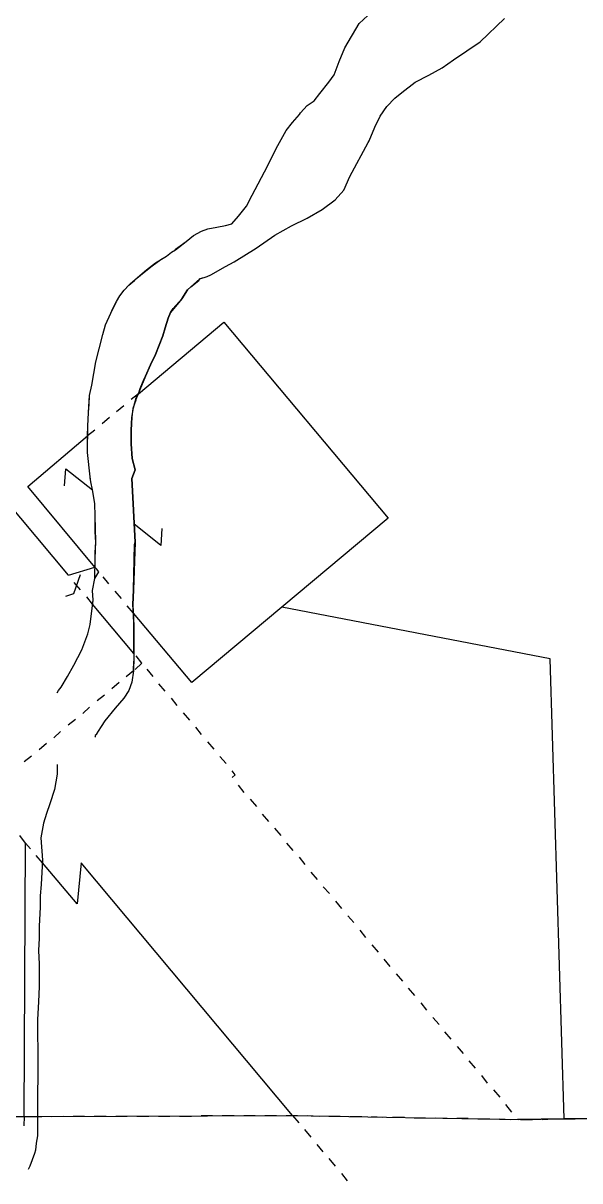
# Model space of a CAD drawing. Extents: x -8 to 2178, y 730 to 2915.
# Drawn here: x 812.2 to 1047.3, y 1533.1 to 2021.7 of the extents above; entities that cross this region are included whole.
import ezdxf

# ---------------------------------------------------------------- set-up
doc = ezdxf.new("R2010")
doc.units = 0
doc.layers.add('Cadastral_Map', color=7, linetype='CONTINUOUS')

msp = doc.modelspace()

# ---------------------------------------------------------------- linework, layer by layer
at = {"layer": 'Cadastral_Map', "color": 7}
for points in [[(839.29829, 1847.5299), (839.5383, 1851.6099), (839.7783, 1857.37), (840.01831, 1860.73), (840.25831, 1864.57), (841.21834, 1868.89), (842.89837, 1878.7301), (844.3384, 1884.2501), (845.77844, 1890.2502), (846.97846, 1894.3302), (849.13851, 1899.3702), (850.09853, 1901.2902), (851.53856, 1904.1702), (852.97859, 1906.5702), (854.89863, 1908.9703), (856.81868, 1911.1303), (859.21873, 1913.0503), (860.17875, 1914.0103), (863.29882, 1916.6503), (866.65889, 1919.2903), (870.25897, 1921.9303), (872.65902, 1923.3703), (874.81907, 1925.0503), (876.4991, 1926.0103), (881.0592, 1929.6104), (884.17927, 1932.0104), (887.53935, 1933.9304), (890.1794, 1934.8904), (894.01949, 1935.6104), (897.61957, 1936.3304), (900.25962, 1937.0504), (903.13969, 1940.1704), (906.49976, 1944.4904), (908.89981, 1949.0505), (915.37995, 1961.2905), (918.98003, 1968.7306), (921.14008, 1972.5706), (923.30012, 1976.4106), (925.94018, 1979.7706), (928.82025, 1983.1306), (929.30026, 1983.8507), (932.18032, 1986.9707), (934.58037, 1988.6507), (935.06038, 1988.8907), (937.46043, 1992.0107), (941.30052, 1996.8107), (943.46056, 1999.9307), (945.62061, 2005.4508), (948.02066, 2011.2108), (954.02079, 2021.5309), (959.54091, 2026.5709)], [(860.89876, 1865.29), (861.61878, 1867.45), (863.29882, 1871.5301), (863.77883, 1872.7301), (865.93887, 1877.5301), (868.09892, 1881.8501), (871.21899, 1889.7701), (872.17901, 1893.1302), (873.37904, 1897.2102), (874.33906, 1899.6102), (875.53908, 1901.2902), (879.13916, 1905.3702), (881.53921, 1909.2103), (882.97925, 1910.4103), (886.33932, 1913.0503), (886.81933, 1913.7703), (889.9394, 1914.7303), (891.37943, 1915.4503), (897.61957, 1919.0503), (901.21964, 1920.9703), (910.57985, 1926.7303), (918.50002, 1932.2504), (925.46017, 1936.0904), (932.18032, 1939.4504), (938.42045, 1943.0504), (943.94057, 1947.1304), (947.54065, 1951.2105), (950.18071, 1956.9705), (957.86088, 1971.3706), (958.34089, 1972.0906), (960.74094, 1977.8506), (962.90099, 1982.4106), (965.78105, 1986.4907), (969.14112, 1990.0907), (972.02119, 1992.4907), (977.78131, 1996.8107), (983.54144, 1999.6907), (989.06156, 2002.8108), (993.86166, 2006.1708), (1005.1419, 2013.8508), (1015.4621, 2023.6909)], [(831.37812, 1788.7296), (704.65536, 1939.9304), (720.4957, 1974.2506), (666.25452, 2019.8508)], [(860.89876, 1865.29), (896.89955, 1895.5302), (966.26106, 1812.7297), (921.38008, 1775.2895)], [(858.73872, 1772.6495), (858.49871, 1776.2495), (858.73872, 1782.4896), (859.21873, 1801.6897), (859.45873, 1802.6497), (858.0187, 1829.5298), (859.45873, 1833.1298), (858.25871, 1837.9299), (857.7787, 1844.1699), (857.7787, 1849.9299), (858.0187, 1855.21), (858.73872, 1859.29), (859.93874, 1863.61), (860.89876, 1865.29)], [(860.89876, 1865.29), (857.7787, 1862.89)], [(854.65863, 1860.25), (851.53856, 1857.61)], [(848.6585, 1855.21), (845.53843, 1852.5699)], [(842.41836, 1792.0896), (814.09774, 1826.1698), (839.29829, 1847.5299)], [(842.41836, 1849.9299), (839.29829, 1847.5299)], [(842.41836, 1792.0896), (842.65837, 1794.0096), (842.65837, 1798.3297), (842.89837, 1802.6497), (842.65837, 1806.9697), (842.65837, 1813.6897), (842.41836, 1818.9698), (841.45834, 1824.7298), (840.73833, 1828.0898), (840.49832, 1830.2498), (839.29829, 1840.5699), (839.29829, 1847.5299)], [(829.69808, 1826.4098), (830.1781, 1833.6098), (841.45834, 1824.7298)], [(870.73898, 1808.4097), (870.25897, 1801.2097), (858.97872, 1810.3297)], [(830.1781, 1779.8496), (833.53817, 1781.0496), (836.41823, 1788.9696)], [(831.37812, 1788.7296), (842.41836, 1792.0896)], [(841.45834, 1776.4895), (841.69835, 1778.1695), (841.45834, 1782.2496), (842.41836, 1787.2896), (844.0984, 1790.1696)], [(843.13838, 1791.3696), (842.41836, 1792.0896)], [(844.0984, 1790.1696), (843.13838, 1791.3696)], [(836.41823, 1782.4896), (833.77817, 1785.6096)], [(848.41849, 1785.1296), (846.01844, 1788.0096)], [(841.45834, 1776.4895), (839.05829, 1779.6096)], [(853.69861, 1778.8896), (851.05855, 1782.0096)], [(858.97872, 1755.6094), (841.45834, 1776.4895)], [(858.73872, 1772.6495), (856.09866, 1775.7695)], [(921.38008, 1775.2895), (883.45926, 1743.3694), (858.73872, 1772.6495)], [(1040.6627, 1559.2884), (1034.6626, 1753.4494), (921.38008, 1775.2895)], [(858.97872, 1755.6094), (858.97872, 1759.4494), (858.97872, 1767.3695), (858.73872, 1772.6495)], [(862.3388, 1751.5294), (859.93874, 1754.6494)], [(858.73872, 1748.4094), (858.97872, 1752.4894)], [(862.3388, 1751.5294), (859.45873, 1748.8894)], [(867.1389, 1746.0094), (864.49884, 1749.1294)], [(858.73872, 1748.4094), (855.61865, 1745.7694)], [(852.73859, 1743.3694), (849.61852, 1740.7293)], [(872.17901, 1739.7693), (869.53895, 1742.8894)], [(846.49845, 1738.0893), (843.37838, 1735.6893)], [(877.21912, 1733.7693), (874.81907, 1736.8893)], [(840.25831, 1733.0493), (837.37825, 1730.4093)], [(882.49924, 1727.5293), (879.85918, 1730.6493)], [(834.25818, 1727.7693), (831.13812, 1725.3693)], [(887.53935, 1721.5292), (885.13929, 1724.6493)], [(828.01805, 1722.7293), (825.13799, 1720.0892)], [(822.01792, 1717.6892), (818.89785, 1715.0492)], [(892.81946, 1715.2892), (890.1794, 1718.4092)], [(815.77778, 1712.4092), (812.65771, 1710.0092)], [(897.85957, 1709.2892), (895.21951, 1712.1692)], [(900.49963, 1703.2891), (901.69965, 1704.4892), (900.49963, 1706.1692)], [(905.53974, 1697.0491), (903.13969, 1700.1691)], [(910.81985, 1691.0491), (908.1798, 1694.1691)], [(915.85996, 1684.809), (913.21991, 1687.9291)], [(921.14008, 1678.809), (918.50002, 1681.929)], [(813.13772, 1675.689), (810.73767, 1678.809)], [(812.65771, 1560.2484), (813.13772, 1675.689)], [(815.29777, 1673.289), (813.13772, 1675.689)], [(926.18019, 1672.569), (923.54013, 1675.689)], [(820.33788, 1667.289), (817.69782, 1670.409)], [(925.94018, 1560.7284), (836.65824, 1667.289), (834.9782, 1650.0089), (820.33788, 1667.289)], [(931.2203, 1666.569), (928.82025, 1669.689)], [(936.50041, 1660.3289), (933.86036, 1663.4489)], [(941.54052, 1654.3289), (938.90046, 1657.2089)], [(946.82064, 1648.0889), (944.18058, 1651.2089)], [(951.86075, 1642.0888), (949.22069, 1644.9688)], [(956.90086, 1635.8488), (954.5008, 1638.9688)], [(962.18097, 1629.6088), (959.54091, 1632.7288)], [(967.22108, 1623.6087), (964.58102, 1626.7287)], [(972.5012, 1617.3687), (969.86114, 1620.4887)], [(977.54131, 1611.3687), (974.90125, 1614.4887)], [(982.58142, 1605.1286), (980.18136, 1608.2486)], [(987.86153, 1599.1286), (985.22147, 1602.0086)], [(992.90164, 1592.8886), (990.26158, 1596.0086)], [(998.18176, 1586.8885), (995.5417, 1589.7685)], [(1003.2219, 1580.6485), (1000.5818, 1583.7685)], [(1008.262, 1574.4085), (1005.8619, 1577.5285)], [(1013.5421, 1568.4084), (1010.902, 1571.5284)], [(1018.5822, 1562.1684), (1015.9421, 1565.2884)], [(812.65771, 1560.2484), (812.41771, 1556.4084)], [(925.94018, 1560.7284), (928.58024, 1557.6084)], [(925.94018, 1560.7284), (1021.2223, 1559.0484)], [(1021.2223, 1559.0484), (1021.2223, 1559.2884)], [(1040.6627, 1559.2884), (1021.2223, 1559.0484)], [(1064.1832, 1559.5284), (1040.6627, 1559.2884)], [(930.98029, 1554.7284), (933.62035, 1551.6083)], [(936.26041, 1548.4883), (938.66046, 1545.3683)], [(941.30052, 1542.4883), (943.94057, 1539.3683)], [(946.58063, 1536.2483), (948.98068, 1533.1282)]]:
    msp.add_lwpolyline(points, dxfattribs=at)
at = {"layer": 'Cadastral_Map', "color": 4}
for points in [[(826.57802, 1739.0493), (827.05803, 1740.0093), (828.25805, 1741.4494), (830.89811, 1746.0094), (833.53817, 1750.8094), (836.89824, 1757.2894), (839.5383, 1764.0095), (840.49832, 1767.8495), (841.69835, 1778.1695), (841.45834, 1782.2496), (842.41836, 1787.2896), (842.65837, 1795.6896), (842.89837, 1803.1297), (842.65837, 1813.6897), (842.41836, 1818.9698), (841.45834, 1824.7298), (840.73833, 1828.0898), (840.49832, 1830.0098), (840.49832, 1830.2498), (839.29829, 1840.5699), (839.5383, 1851.6099), (839.7783, 1857.37), (840.25831, 1864.57), (841.21834, 1868.89), (842.89837, 1878.7301), (844.3384, 1884.2501), (845.77844, 1890.2502), (846.97846, 1894.3302), (849.13851, 1899.3702), (851.53856, 1904.1702), (852.97859, 1906.5702), (854.89863, 1908.9703), (857.05868, 1911.3703), (857.53869, 1911.8503), (864.25884, 1917.6103), (868.09892, 1920.4903), (872.65902, 1923.3703), (874.81907, 1925.0503), (876.4991, 1926.0103), (876.4991, 1926.2503), (877.45913, 1926.9703), (881.0592, 1929.6104)], [(887.77935, 1914.0103), (886.81933, 1913.7703), (881.53921, 1909.2103), (879.13916, 1905.3702), (874.33906, 1899.6102), (873.37904, 1897.2102), (872.17901, 1893.1302), (871.21899, 1889.7701), (868.09892, 1881.8501), (865.93887, 1877.5301), (863.77883, 1872.7301), (859.69874, 1862.89), (859.69874, 1862.65), (858.49871, 1859.05), (858.0187, 1855.45), (857.7787, 1849.9299), (857.7787, 1844.1699), (858.25871, 1837.9299), (859.45873, 1833.1298)], [(859.45873, 1833.1298), (858.0187, 1829.5298), (859.45873, 1802.6497), (858.73872, 1782.4896), (858.49871, 1776.2495), (858.97872, 1767.3695), (858.97872, 1759.4494), (858.97872, 1754.1694), (858.73872, 1748.4094), (858.0187, 1743.6094), (856.81868, 1740.0093), (854.65863, 1736.8893), (851.05855, 1732.5693), (846.73846, 1727.2893), (845.05842, 1724.8893), (843.85839, 1722.9693), (843.13838, 1721.7692), (843.13838, 1721.5292), (842.65837, 1721.0492)], [(842.65837, 1720.5692), (842.41836, 1720.3292)], [(842.65837, 1721.0492), (842.65837, 1720.5692)], [(826.57802, 1708.3292), (826.57802, 1707.1292), (826.57802, 1704.7292), (825.37799, 1698.2491), (823.45795, 1692.2491), (822.01792, 1688.1691), (820.81789, 1684.089), (819.61786, 1677.849), (820.33788, 1668.489), (819.85787, 1658.1689), (819.37786, 1653.3689), (819.37786, 1648.5689), (818.89785, 1640.6488), (818.89785, 1635.6088), (818.65784, 1630.3288), (818.89785, 1624.5687), (818.89785, 1620.0087), (818.89785, 1615.2087), (818.65784, 1608.7286), (818.17783, 1601.2886), (818.17783, 1594.8086), (818.41784, 1588.5685), (818.41784, 1583.7685), (818.41784, 1576.0885), (818.17783, 1571.0484), (818.17783, 1565.5284), (818.17783, 1559.0484), (818.17783, 1554.9684), (818.17783, 1552.0883), (817.69782, 1548.9683), (817.45782, 1546.0883), (816.97781, 1544.6483), (815.05777, 1539.3683)], [(826.57802, 1708.8092), (826.57802, 1708.3292)], [(815.05777, 1539.3683), (814.33775, 1537.9283)]]:
    msp.add_lwpolyline(points, dxfattribs=at)
at = {"layer": 'Cadastral_Map', "color": 2}
for points in [[(807.13759, 1560.2484), (812.65771, 1560.2484), (818.17783, 1560.2484), (925.94018, 1560.7284), (1021.2223, 1559.0484), (1040.6627, 1559.2884), (1064.1832, 1559.5284)], [(815.29777, 1560.2484), (818.17783, 1560.2484), (820.09788, 1560.2484)], [(824.17796, 1560.2484), (829.21807, 1560.4884)], [(833.29816, 1560.4884), (838.09827, 1560.4884)], [(842.17836, 1560.4884), (847.21847, 1560.4884)], [(851.29856, 1560.4884), (856.09866, 1560.4884)], [(860.17875, 1560.4884), (865.21886, 1560.4884)], [(869.29895, 1560.4884), (874.09905, 1560.4884)], [(878.17914, 1560.4884), (883.21925, 1560.4884)], [(887.29934, 1560.7284), (892.09944, 1560.7284)], [(896.17953, 1560.7284), (901.21964, 1560.7284)], [(905.29973, 1560.7284), (910.09984, 1560.7284)], [(914.17993, 1560.7284), (919.22004, 1560.7284)], [(923.30012, 1560.7284), (925.94018, 1560.7284), (928.10023, 1560.7284)], [(932.18032, 1560.7284), (937.22043, 1560.4884)], [(941.30052, 1560.4884), (946.10062, 1560.4884)], [(950.18071, 1560.2484), (955.22082, 1560.2484)], [(959.30091, 1560.2484), (964.10101, 1560.0084)], [(968.1811, 1560.0084), (973.22121, 1560.0084)], [(977.3013, 1559.7684), (982.10141, 1559.7684)], [(986.1815, 1559.7684), (991.22161, 1559.5284)], [(995.30169, 1559.5284), (1000.1018, 1559.5284)], [(1004.1819, 1559.2884), (1009.222, 1559.2884)], [(1013.3021, 1559.2884), (1018.1022, 1559.0484)], [(1022.1823, 1559.0484), (1027.2224, 1559.0484)], [(1031.3025, 1559.0484), (1036.1026, 1559.2884)], [(1040.1827, 1559.2884), (1040.6627, 1559.2884), (1045.2228, 1559.2884)]]:
    msp.add_lwpolyline(points, dxfattribs=at)

doc.saveas('drawing.dxf')
